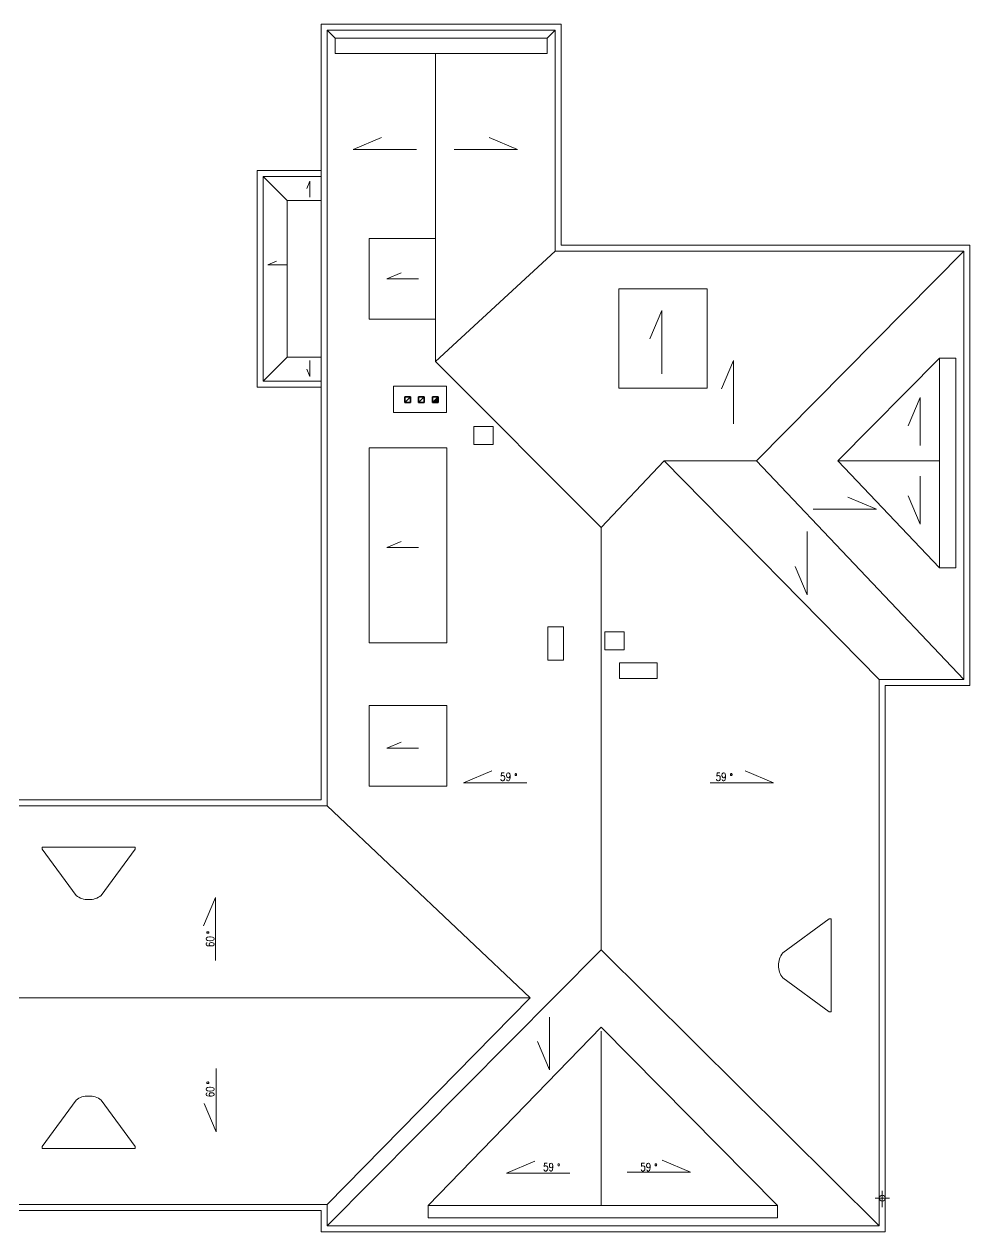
# Model space of a CAD drawing. Header units: millimetres. Extents: x -18485 to 40303, y -22087 to 35064.
# Drawn here: x 15068 to 17432, y -10368 to -7350 of the extents above; entities that cross this region are included whole.
import ezdxf

# ---------------------------------------------------------------- set-up
doc = ezdxf.new("R2010")
doc.units = ezdxf.units.MM
doc.layers.get('0').update_dxf_attribs({"lineweight": 25})
for name, color, linetype, lineweight in [('!tabelka', 7, 'Continuous', 9), ('04-1_widok', 251, 'Continuous', 5), ('05-03_opis', 10, 'Continuous', 5), ('31 piętro III - ściany', 2, 'Continuous', 35)]:
    doc.layers.add(name, color=color, linetype=linetype, lineweight=lineweight)
doc.styles.add('Romans', font='Romans.shx', dxfattribs={"width": 0.8})

# ---------------------------------------------------------------- blocks, each defined once
blk = doc.blocks.new('A$C34BD150E')
for p, q in [((10.5, 147.6), (126.3, 232.8)), ((131.3, 232.8), (126.3, 232.8)), ((131.3, 232.8), (131.3, 0)), ((10.5, 85.2), (126.3, 0)), ((131.3, 0), (126.3, 0))]:
    blk.add_line(p, q)
for centre, start, end in [((44.1, 118.9), 139.4447, 183.2313), ((44.1, 113.9), 176.7687, 220.5553)]:
    blk.add_arc(centre, 44.1, start, end)

msp = doc.modelspace()

# ---------------------------------------------------------------- hatches: boundary and pattern name
at = {"layer": '!tabelka'}
msp.add_hatch(color=256, dxfattribs=at).paths.add_polyline_path([(16102.4, -8281.4), (16088.4, -8295.4), (16102.4, -8295.4)])

# ---------------------------------------------------------------- linework, layer by layer
at = {"layer": '04-1_widok'}
for p, q in [((15810.4, -7349.7), (16410.6, -7349.7)), ((15810.4, -9288.6), (15810.4, -7349.7)), ((15825.4, -9303.6), (15825.4, -7364.7)), ((15825.4, -7364.7), (16395.6, -7364.7)), ((15825.4, -7364.7), (15845.4, -7384.7)), ((16395.6, -7364.7), (16375.6, -7384.7)), ((16395.6, -7917.5), (16395.6, -7364.7)), ((16410.6, -7902.5), (16410.6, -7349.7)), ((15845.4, -7384.7), (16375.6, -7384.7)), ((15845.4, -7384.7), (15845.4, -7422.7)), ((16375.6, -7384.7), (16375.6, -7422.7)), ((15845.4, -7422.7), (16375.6, -7422.7)), ((16095.9, -8193), (16095.9, -7422.7)), ((15890.5, -7662.8), (15961.4, -7632.8)), ((16301.3, -7662.8), (16230.3, -7632.8)), ((15890.5, -7662.8), (16048.7, -7662.8)), ((16301.3, -7662.8), (16143, -7662.8)), ((15650.4, -8257.3), (15650.4, -7715.3)), ((15650.4, -7715.3), (15810.4, -7715.3)), ((15665.4, -7730.3), (15810.4, -7730.3)), ((15665.4, -8242.3), (15665.4, -7730.3)), ((15725.4, -7790.3), (15665.4, -7730.3)), ((15781.7, -7742.3), (15774.2, -7760.1)), ((15781.7, -7742.3), (15781.7, -7781.9)), ((15725.4, -8182.3), (15725.4, -7790.3)), ((15725.4, -7790.3), (15810.4, -7790.3)), ((16410.6, -7902.5), (17432.1, -7902.5)), ((17432.1, -9002.5), (17432.1, -7902.5)), ((16395.6, -7917.5), (16095.9, -8193)), ((16395.6, -7917.5), (17417.1, -7917.5)), ((16898.4, -8441.3), (17417.1, -7917.5)), ((17417.1, -8987.5), (17417.1, -7917.5)), ((15676.9, -7951), (15698.2, -7942)), ((15676.9, -7951), (15724.3, -7951)), ((15974.8, -7986.3), (16010.3, -7971.2)), ((15974.8, -7986.3), (16054, -7986.3)), ((16662.1, -8065), (16632.1, -8136)), ((16662.1, -8223.3), (16662.1, -8065)), ((15725.4, -8182.3), (15665.4, -8242.3)), ((15725.4, -8182.3), (15810.4, -8182.3)), ((15781.7, -8230.2), (15781.7, -8190.6)), ((16510.1, -8607.7), (16095.9, -8193)), ((16841.4, -8190.2), (16811.4, -8261.1)), ((16841.4, -8348.4), (16841.4, -8190.2)), ((17101.8, -8441.3), (17355.8, -8184.8)), ((17355.8, -8708.9), (17355.8, -8184.8)), ((17355.8, -8184.8), (17397.1, -8184.8)), ((17397.1, -8184.8), (17397.1, -8708.9)), ((15781.7, -8230.2), (15774.2, -8212.4)), ((15650.4, -8257.3), (15810.4, -8257.3)), ((15665.4, -8242.3), (15810.4, -8242.3)), ((15990.7, -8254.6), (16123.7, -8254.6)), ((15990.7, -8254.6), (15990.7, -8320.1)), ((16123.7, -8254.6), (16123.7, -8320.1)), ((17307.7, -8283.1), (17277.6, -8354)), ((17307.7, -8402.7), (17307.7, -8283.1)), ((16123.7, -8320.1), (15990.7, -8320.1)), ((16510.1, -8607.7), (16667.9, -8441.3)), ((16667.9, -8441.3), (17205.5, -8987.5)), ((16898.4, -8441.3), (16667.9, -8441.3)), ((16898.4, -8441.3), (17417.1, -8987.5)), ((17101.8, -8441.3), (17355.8, -8708.9)), ((17101.8, -8441.3), (17355.8, -8441.3)), ((17307.7, -8479.9), (17307.7, -8599.6)), ((17198.3, -8561.8), (17127.4, -8531.8)), ((17307.7, -8599.6), (17277.6, -8528.6)), ((17040.1, -8561.8), (17198.3, -8561.8)), ((16510.1, -9663.1), (16510.1, -8607.8)), ((17025.4, -8776.3), (17025.4, -8618.1)), ((15974.8, -8657.6), (16010.3, -8642.6)), ((15974.8, -8657.6), (16054, -8657.6)), ((17025.4, -8776.3), (16995.3, -8705.4)), ((17355.8, -8708.9), (17397.1, -8708.9)), ((16376.9, -8856), (16376.9, -8939)), ((16415.9, -8856), (16376.9, -8856)), ((16415.9, -8856), (16415.9, -8939)), ((16415.9, -8939), (16376.9, -8939)), ((16555.9, -8945.9), (16649.9, -8945.9)), ((16555.9, -8945.9), (16555.9, -8984.9)), ((16649.9, -8945.9), (16649.9, -8984.9)), ((16555.9, -8984.9), (16649.9, -8984.9)), ((17205.5, -8987.5), (17205.5, -10353.3)), ((17417.1, -8987.5), (17205.5, -8987.5)), ((17432.1, -9002.5), (17220.5, -9002.5)), ((17220.5, -9002.5), (17220.5, -10368.3)), ((15974.8, -9159.3), (16010.3, -9144.3)), ((15974.8, -9159.3), (16054, -9159.3)), ((16166.2, -9246.1), (16237.1, -9216.1)), ((16941.1, -9246.1), (16870.1, -9216.1)), ((16166.2, -9246.1), (16324.4, -9246.1)), ((16782.8, -9246.1), (16941.1, -9246.1)), ((15810.4, -9288.6), (13871.6, -9288.6)), ((15825.4, -9303.6), (13871.6, -9303.6)), ((15825.4, -9303.6), (16332.5, -9783.2)), ((15545.8, -9532.2), (15515.8, -9603.1)), ((15545.8, -9690.4), (15545.8, -9532.2)), ((16510.1, -9663.1), (15825.4, -10353.3)), ((16510.1, -9663.1), (17205.5, -10353.3)), ((16332.5, -9783.2), (14668.6, -9783.2)), ((16332.5, -9783.2), (15825.4, -10299.9)), ((16381.5, -9963.2), (16381.5, -9832.1)), ((16510.1, -9857), (16077.4, -10302.5)), ((16951.4, -10302.5), (16510.1, -9857)), ((16510.1, -9866.5), (16510.1, -10302.5)), ((16381.5, -9963.2), (16351.5, -9892.3)), ((15547.8, -10118.3), (15547.8, -9960.1)), ((15547.8, -10118.3), (15517.8, -10047.4)), ((16273.5, -10221.5), (16344.4, -10191.5)), ((16733.9, -10219.4), (16663, -10189.3)), ((16273.5, -10221.5), (16431.7, -10221.5)), ((16575.7, -10219.4), (16733.9, -10219.4)), ((17195.2, -10284), (17231.4, -10284)), ((17213, -10265.4), (17213, -10306.4)), ((15825.4, -10299.9), (14668.6, -10299.9)), ((15810.4, -10314.9), (14668.6, -10314.9)), ((15810.4, -10368.3), (15810.4, -10314.9)), ((15825.4, -10353.3), (15825.4, -10299.9)), ((16077.4, -10302.5), (16077.4, -10333.3)), ((16951.4, -10302.5), (16077.4, -10302.5)), ((16951.4, -10302.5), (16951.4, -10333.3)), ((17205.5, -10353.3), (15825.4, -10353.3)), ((16951.4, -10333.3), (16077.4, -10333.3)), ((17220.5, -10368.3), (15810.4, -10368.3))]:
    msp.add_line(p, q, dxfattribs=at)
for points in [[(16095.9, -8087), (15930.3, -8087), (15930.3, -7885.5), (16095.9, -7885.5)], [(16774.9, -8011.3), (16554.8, -8011.3), (16554.8, -8259.4), (16774.9, -8259.4)], [(16240.5, -8400.4), (16192, -8400.4), (16192, -8355.4), (16240.5, -8355.4)], [(16124.6, -8895.9), (15930.3, -8895.9), (15930.3, -8408.9), (16124.6, -8408.9)], [(16567.6, -8913.6), (16519.1, -8913.6), (16519.1, -8868.6), (16567.6, -8868.6)], [(16124.6, -9253.9), (15930.3, -9253.9), (15930.3, -9052.4), (16124.6, -9052.4)]]:
    msp.add_lwpolyline(points, close=True, dxfattribs=at)
msp.add_circle((17213, -10284), 7.5, dxfattribs=at)
at = {"layer": '31 piętro III - ściany'}
for p, q in [((16019.2, -8281.4), (16033.2, -8281.4)), ((16019.2, -8295.4), (16019.2, -8281.4)), ((16033.2, -8281.4), (16019.2, -8295.4)), ((16033.2, -8295.4), (16019.2, -8295.4)), ((16033.2, -8281.4), (16033.2, -8295.4)), ((16053.7, -8281.4), (16067.7, -8281.4)), ((16053.7, -8295.4), (16053.7, -8281.4)), ((16067.7, -8281.4), (16053.7, -8295.4)), ((16067.7, -8295.4), (16053.7, -8295.4)), ((16067.7, -8281.4), (16067.7, -8295.4)), ((16088.4, -8281.4), (16102.4, -8281.4)), ((16088.4, -8295.4), (16088.4, -8281.4)), ((16102.4, -8281.4), (16088.4, -8295.4)), ((16102.4, -8295.4), (16088.4, -8295.4)), ((16102.4, -8281.4), (16102.4, -8295.4))]:
    msp.add_line(p, q, dxfattribs=at)

# ---------------------------------------------------------------- block references
at = {"layer": '04-1_widok', "rotation": 90}
msp.add_blockref('A$C34BD150E', (15345.3, -9537.8), dxfattribs=at)
at = {"layer": '04-1_widok'}
msp.add_blockref('A$C34BD150E', (16953.9, -9818.7), dxfattribs=at)
at = {"layer": '04-1_widok', "xscale": -1, "rotation": 90}
msp.add_blockref('A$C34BD150E', (15345.3, -10028.7), dxfattribs=at)

# ---------------------------------------------------------------- texts
at = {"layer": '05-03_opis', "attachment_point": 4, "style": 'Romans'}
for s, insert, char_height in [('{\\fRomanS|b0|i0|c238|p2;59}', (16257.7, -9230.9), 20), ('{\\fRomanS|b0|i0|c238|p2;o}', (16294, -9224.1), 7.68), ('{\\fRomanS|b0|i0|c238|p2;59}', (16796.5, -9230.9), 20), ('{\\fRomanS|b0|i0|c238|p2;o}', (16832.8, -9224.1), 7.68), ('{\\fRomanS|b0|i0|c238|p2;59}', (16365, -10206.3), 20), ('{\\fRomanS|b0|i0|c238|p2;o}', (16401.3, -10199.5), 7.68), ('{\\fRomanS|b0|i0|c238|p2;59}', (16608.1, -10206.3), 20), ('{\\fRomanS|b0|i0|c238|p2;o}', (16644.4, -10199.5), 7.68)]:
    msp.add_mtext(s, dxfattribs=dict(at, insert=insert, char_height=char_height))
at = {"layer": '05-03_opis', "attachment_point": 4, "rotation": 90, "style": 'Romans'}
for s, insert, char_height in [('{\\fRomanS|b0|i0|c238|p2;o}', (15525.7, -9622.7), 7.68), ('{\\fRomanS|b0|i0|c238|p2;60}', (15532.5, -9656.5), 20), ('{\\fRomanS|b0|i0|c238|p2;60}', (15532.5, -10032.1), 20), ('{\\fRomanS|b0|i0|c238|p2;o}', (15525.7, -9998.3), 7.68)]:
    msp.add_mtext(s, dxfattribs=dict(at, insert=insert, char_height=char_height))

doc.saveas('drawing.dxf')
